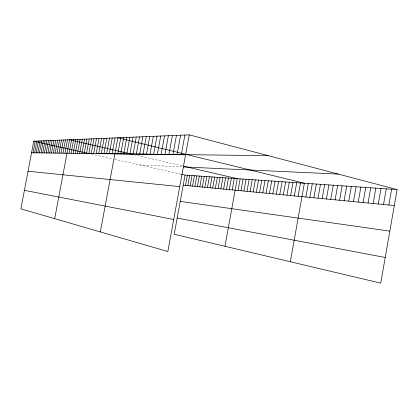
<?xml version="1.0" encoding="UTF-8"?>
<svg xmlns="http://www.w3.org/2000/svg" width="418" height="418" viewBox="0 0 418 418"><rect width="100%" height="100%" fill="white"/><g stroke="black" fill="none" stroke-linecap="round" stroke-linejoin="round"><path stroke-width="0.31" stroke-dasharray="2.09 1.57" d="M139.518 164.891L182.07 166.86M91.458 154.137L112.646 158.877M114.485 159.289L180.79 174.128M133.896 154.676L183.006 166.071"/><path stroke-width="0.63" d="M358.231 202.072L360.87 187.097M363.101 202.542L365.766 187.431M368.065 203.017L370.75 187.771M373.122 203.509L375.829 188.116M378.269 204.005L380.997 188.471M383.515 204.506L386.263 188.831M388.86 205.024L391.629 189.197M397.1 189.573L380.73 283.138L174.196 234.263L185.054 175.085L397.1 189.573L189.249 134.862L33.738 141.216L20.9 208.859L167.832 251.511L189.249 134.862M313.887 197.798L316.337 184.051M317.988 198.195L320.46 184.333M322.163 198.597L324.65 184.62M326.406 199.005L328.909 184.913M330.722 199.417L333.24 185.211M335.111 199.841L337.65 185.508M339.573 200.274L342.133 185.817M344.113 200.713L346.694 186.125M348.737 201.157L351.339 186.444M353.44 201.612L356.063 186.768M272.823 193.837L275.091 181.234M276.272 194.171L278.555 181.469M279.773 194.511L282.072 181.71M283.331 194.851L285.646 181.955M286.941 195.201L289.272 182.206M290.609 195.556L292.961 182.457M294.34 195.911L296.702 182.713M298.123 196.277L300.5 182.969M290.338 261.746L304.367 183.236L117.892 137.778L100.341 231.922M305.877 197.024L308.291 183.502M309.848 197.406L312.283 183.774M229.294 189.641L231.363 178.246M232.199 189.924L234.279 178.444M224.973 246.275L237.241 178.648L183.57 166.202M238.041 190.488L240.151 178.847M240.982 190.77L243.109 179.05M243.966 191.057L246.103 179.254M246.991 191.35L249.138 179.463M250.058 191.643L252.221 179.672M253.167 191.946L255.346 179.886M256.323 192.249L258.517 180.101M259.531 192.557L261.736 180.32M262.781 192.87L265.002 180.545M266.078 193.189L268.314 180.775M269.427 193.513L271.679 180.999M185.482 185.42L187.353 175.241M187.802 185.644L189.678 175.398M190.148 185.869L192.034 175.56M192.526 186.099L194.422 175.722M194.929 186.329L196.841 175.889M197.369 186.564L199.292 176.056M199.841 186.804L201.774 176.224M202.338 187.045L204.287 176.396M204.877 187.29L206.832 176.574M207.443 187.536L209.413 176.746M210.045 187.786L212.03 176.929M212.684 188.043L214.68 177.107M215.359 188.299L217.365 177.289M218.071 188.56L220.087 177.478M220.819 188.826L222.846 177.666M223.604 189.093L225.647 177.859M226.431 189.37L228.484 178.052M150.015 154.31L153.343 136.331M153.625 154.357L156.985 136.184M157.314 154.404L160.705 136.033M161.082 154.451L164.514 135.876M164.938 154.503L168.402 135.714M168.882 154.55L172.383 135.552M172.916 154.603L176.453 135.385M177.044 154.66L180.623 135.218M181.271 154.712L184.887 135.045M106.569 153.746L109.49 138.123M109.291 153.782L112.238 138.008M112.066 153.819L115.039 137.898M117.777 153.892L120.802 137.658M120.718 153.929L123.77 137.538M123.712 153.97L126.795 137.417M126.769 154.007L129.883 137.287M129.888 154.049L133.028 137.161M133.076 154.09L136.242 137.031M136.32 154.132L139.518 136.895M139.638 154.174L142.867 136.759M143.024 154.216L146.284 136.618M146.483 154.263L149.775 136.477M60.96 153.155L63.442 140.004M62.946 153.181L65.443 139.92M64.962 153.207L67.481 139.837M54.69 218.666L69.555 139.753L132.658 154.388M69.038 153.26L71.598 139.669M71.097 153.291L73.672 139.586M73.187 153.317L75.789 139.497M75.313 153.343L77.931 139.413M77.476 153.369L80.115 139.319M79.676 153.401L82.336 139.231M81.912 153.427L84.593 139.137M84.185 153.458L86.892 139.048M86.5 153.49L89.227 138.948M88.856 153.516L91.605 138.854M91.249 153.547L94.024 138.755M93.689 153.578L96.485 138.656M96.171 153.615L98.993 138.551M98.7 153.646L101.548 138.447M101.276 153.678L104.145 138.342M103.899 153.714L106.794 138.233M33.074 152.795L35.284 141.153M34.626 152.816L36.852 141.091M36.204 152.836L38.446 141.023M37.803 152.857L40.06 140.96M39.428 152.878L41.701 140.892M41.074 152.899L43.362 140.824M42.746 152.92L45.05 140.756M44.444 152.946L46.764 140.683M46.168 152.967L48.504 140.615M47.918 152.988L50.27 140.542M49.695 153.014L52.067 140.469M51.498 153.035L53.885 140.396M53.332 153.061L55.74 140.317M55.192 153.082L57.616 140.239M57.083 153.108L59.528 140.161M59.006 153.134L61.467 140.082M92.002 153.469L88.276 153.422L33.738 141.216M96.48 153.526L268.387 155.695M31.543 152.779L185.597 154.77M183.152 166.913L338.293 174.092M183.194 185.2L394.305 205.546M28.037 171.255L179.75 186.611M180.231 201.371L389.832 231.102M177.169 218.05L385.218 257.478M24.416 190.326L173.71 219.502M181.402 174.264L185.054 175.085"/></g></svg>
